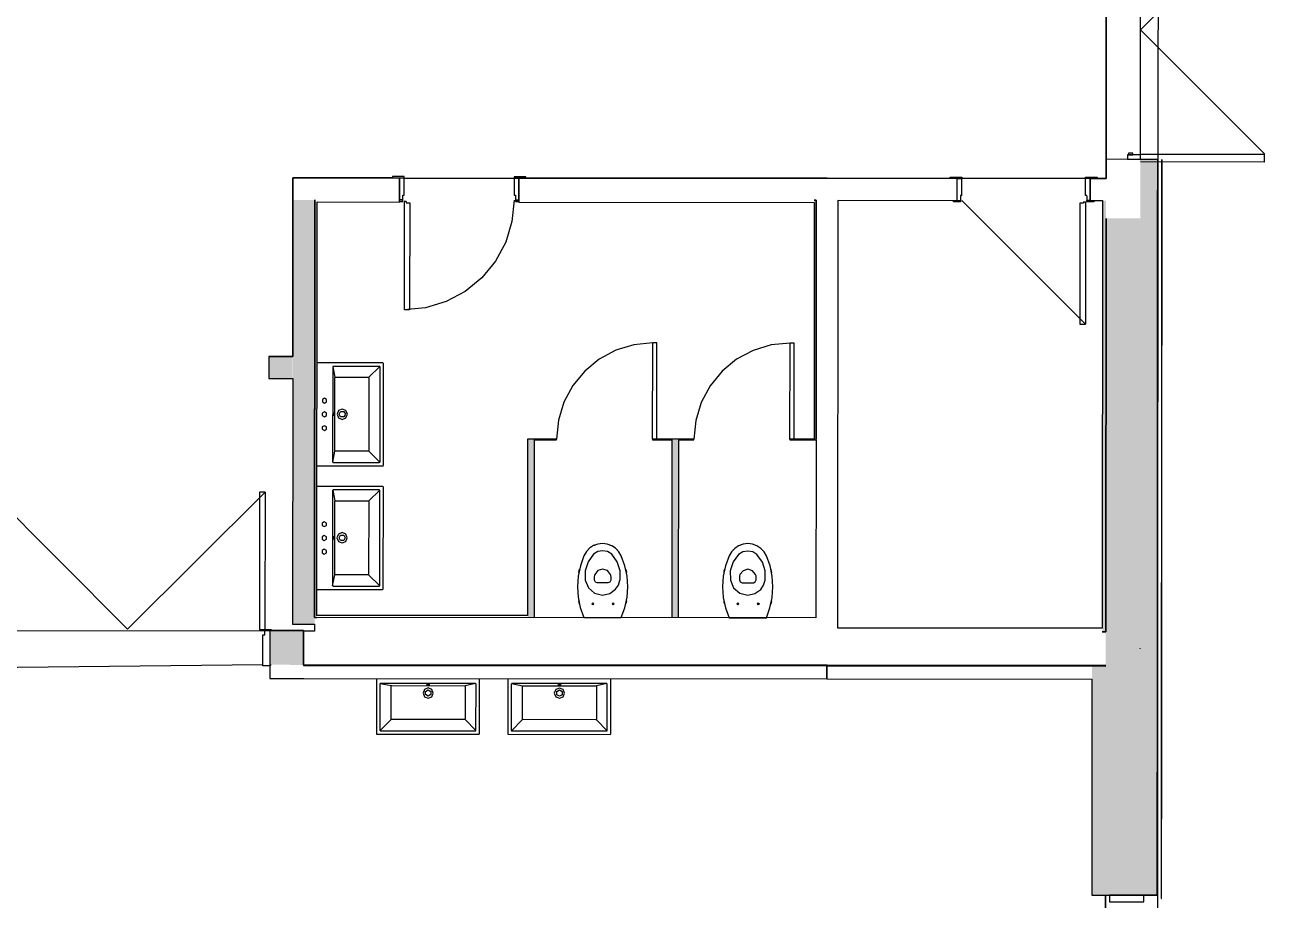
# Model space of a CAD drawing. Header units: metres. Extents: x 2.3 to 42.8, y 0.9 to 31.9.
# Drawn here: x 39.286 to 42.839, y 7.727 to 10.236 of the extents above; entities that cross this region are included whole.
import ezdxf

# ---------------------------------------------------------------- set-up
doc = ezdxf.new("R2010")
doc.units = ezdxf.units.M
for name, color, linetype in [('ARREDI', 9, 'Continuous'), ('PARETI_STRUTTURE', 7, 'Continuous'), ('PILASTRI_SETTI', 8, 'Continuous')]:
    doc.layers.add(name, color=color, linetype=linetype)

msp = doc.modelspace()

# ---------------------------------------------------------------- linework, layer by layer
at = {"layer": 'ARREDI'}
for points in [[(42.5455, 9.8498), (42.5452, 9.5427), (42.5456, 9.5427), (42.5459, 9.8498)], [(42.5452, 9.5427), (42.5449, 9.0899), (42.5453, 9.0899), (42.5456, 9.5427)], [(40.1447, 9.1657), (40.1388, 9.1623), (40.1388, 9.1554), (40.1447, 9.1519), (40.1507, 9.1554), (40.1507, 9.1623)], [(40.1959, 9.1348), (40.1854, 9.1304), (40.1811, 9.12), (40.1854, 9.1096), (40.1959, 9.1052), (40.2063, 9.1096), (40.2106, 9.12), (40.2063, 9.1304)], [(40.1447, 9.1126), (40.1507, 9.116), (40.1507, 9.1229), (40.1447, 9.1263), (40.1387, 9.1229), (40.1387, 9.116)], [(40.171, 9.1151), (40.1721, 9.12), (40.171, 9.1249), (40.1699, 9.12)], [(40.2049, 9.12), (40.2004, 9.1122), (40.1913, 9.1122), (40.1868, 9.12), (40.1913, 9.1278), (40.2004, 9.1278)], [(40.1447, 9.0732), (40.1506, 9.0766), (40.1506, 9.0835), (40.1447, 9.087), (40.1387, 9.0835), (40.1387, 9.0766)], [(42.5449, 9.0899), (42.5446, 8.6371), (42.545, 8.6371), (42.5453, 9.0899)], [(40.1445, 8.8114), (40.1385, 8.8079), (40.1385, 8.801), (40.1444, 8.7976), (40.1504, 8.801), (40.1504, 8.8079)], [(40.1956, 8.7804), (40.1852, 8.7761), (40.1808, 8.7657), (40.1852, 8.7552), (40.1956, 8.7509), (40.206, 8.7552), (40.2104, 8.7656), (40.2061, 8.7761)], [(40.1444, 8.7582), (40.1504, 8.7616), (40.1504, 8.7685), (40.1444, 8.772), (40.1385, 8.7686), (40.1385, 8.7616)], [(40.1707, 8.7607), (40.1719, 8.7657), (40.1707, 8.7706), (40.1696, 8.7657)], [(40.2047, 8.7656), (40.2001, 8.7578), (40.1911, 8.7578), (40.1866, 8.7656), (40.1911, 8.7735), (40.2001, 8.7735)], [(40.8889, 8.7142), (40.8785, 8.6856), (40.8722, 8.6558), (40.8701, 8.6255), (40.8722, 8.5952), (40.8784, 8.5654), (40.8887, 8.5368), (40.9957, 8.5367), (41.0061, 8.5653), (41.0124, 8.595), (41.0145, 8.6254), (41.0124, 8.6557), (41.0061, 8.6855), (40.9959, 8.7141), (40.989, 8.7258), (40.9797, 8.7356), (40.9685, 8.743), (40.9558, 8.7477), (40.9424, 8.7494), (40.929, 8.7477), (40.9163, 8.7431), (40.905, 8.7356), (40.8957, 8.7259)], [(41.3049, 8.7139), (41.2946, 8.6853), (41.2883, 8.6555), (41.2862, 8.6252), (41.2882, 8.5948), (41.2945, 8.5651), (41.3048, 8.5365), (41.4118, 8.5364), (41.4221, 8.565), (41.4284, 8.5947), (41.4305, 8.6251), (41.4285, 8.6554), (41.4222, 8.6852), (41.4119, 8.7138), (41.4051, 8.7255), (41.3958, 8.7353), (41.3845, 8.7427), (41.3718, 8.7474), (41.3584, 8.7491), (41.345, 8.7474), (41.3323, 8.7428), (41.3211, 8.7353), (41.3117, 8.7255)], [(40.1444, 8.7188), (40.1504, 8.7223), (40.1504, 8.7292), (40.1444, 8.7326), (40.1384, 8.7292), (40.1384, 8.7223)], [(42.5446, 8.6371), (42.5442, 8.1843), (42.5446, 8.1843), (42.5449, 8.6371)], [(40.9171, 8.5766), (40.9141, 8.5735), (40.911, 8.5766), (40.9141, 8.5796)], [(40.9755, 8.5765), (40.9725, 8.5735), (40.9694, 8.5765), (40.9725, 8.5796)], [(41.3332, 8.5763), (41.3301, 8.5732), (41.3271, 8.5763), (41.3301, 8.5793)], [(41.3916, 8.5762), (41.3886, 8.5732), (41.3855, 8.5762), (41.3886, 8.5793)], [(40.4569, 8.3205), (40.4526, 8.331), (40.4422, 8.3353), (40.4317, 8.331), (40.4274, 8.3206), (40.4317, 8.3101), (40.4421, 8.3058), (40.4526, 8.3101)], [(40.4421, 8.3115), (40.4343, 8.316), (40.4343, 8.3251), (40.4422, 8.3296), (40.45, 8.3251), (40.45, 8.316)], [(40.4372, 8.3454), (40.4422, 8.3443), (40.4471, 8.3454), (40.4422, 8.3466)], [(40.8333, 8.3203), (40.829, 8.3307), (40.8186, 8.335), (40.8081, 8.3307), (40.8038, 8.3203), (40.8081, 8.3098), (40.8186, 8.3055), (40.829, 8.3098)], [(40.8186, 8.3112), (40.8107, 8.3157), (40.8107, 8.3248), (40.8186, 8.3293), (40.8264, 8.3248), (40.8264, 8.3157)], [(40.8137, 8.3451), (40.8186, 8.344), (40.8235, 8.3451), (40.8186, 8.3463)], [(42.5442, 8.1843), (42.5439, 7.7315), (42.5443, 7.7315), (42.5446, 8.1843)]]:
    msp.add_lwpolyline(points, close=True, dxfattribs=at)
for points in [[(40.3121, 9.267), (40.1231, 9.2671)], [(40.1684, 9.2553), (40.1682, 8.9836)], [(40.1704, 9.2572), (40.169, 9.2567), (40.1684, 9.2553)], [(40.1686, 9.2562), (40.1747, 9.2259)], [(40.3023, 9.2571), (40.1704, 9.2572)], [(40.3037, 9.2566), (40.272, 9.2258)], [(40.3043, 9.2552), (40.3037, 9.2566), (40.3023, 9.2572)], [(40.3041, 8.9835), (40.3043, 9.2552)], [(40.3141, 9.265), (40.3135, 9.2664), (40.3121, 9.267)], [(40.3139, 8.9736), (40.3141, 9.265)], [(40.1745, 9.0158), (40.1747, 9.2239)], [(40.1747, 9.2239), (40.1753, 9.2253), (40.1767, 9.2259)], [(40.1767, 9.2259), (40.27, 9.2258)], [(40.27, 9.2258), (40.2714, 9.2252), (40.272, 9.2238)], [(40.272, 9.2238), (40.2718, 9.0158)], [(40.1684, 8.9827), (40.1745, 9.0139)], [(40.1765, 9.0139), (40.1751, 9.0144), (40.1745, 9.0158)], [(40.2699, 9.0138), (40.1765, 9.0139)], [(40.2718, 9.0158), (40.2713, 9.0144), (40.2699, 9.0138)], [(40.3035, 8.9821), (40.2718, 9.0138)], [(40.1229, 8.9718), (40.3119, 8.9717)], [(40.1682, 8.9836), (40.1688, 8.9822), (40.1702, 8.9816)], [(40.1702, 8.9816), (40.3021, 8.9815)], [(40.3021, 8.9815), (40.3035, 8.9821), (40.3041, 8.9835)], [(40.3119, 8.9717), (40.3133, 8.9723), (40.3139, 8.9737)], [(40.3119, 8.9126), (40.1229, 8.9128)], [(40.1681, 8.9009), (40.1679, 8.6292)], [(40.1701, 8.9029), (40.1687, 8.9023), (40.1681, 8.9009)], [(40.1684, 8.9018), (40.1744, 8.8715)], [(40.302, 8.9028), (40.1701, 8.9029)], [(40.3034, 8.9022), (40.2717, 8.8714)], [(40.304, 8.9008), (40.3034, 8.9022), (40.302, 8.9028)], [(40.3038, 8.6291), (40.304, 8.9008)], [(40.3138, 8.9107), (40.3133, 8.912), (40.3119, 8.9126)], [(40.3136, 8.6193), (40.3138, 8.9106)], [(40.1743, 8.6615), (40.1744, 8.8695)], [(40.1744, 8.8695), (40.175, 8.8709), (40.1764, 8.8715)], [(40.1764, 8.8715), (40.2698, 8.8714)], [(40.2698, 8.8714), (40.2712, 8.8709), (40.2717, 8.8695)], [(40.2717, 8.8695), (40.2716, 8.6614)], [(40.9191, 8.7441), (40.9204, 8.7449), (40.9226, 8.7454)], [(40.9621, 8.7454), (40.9644, 8.7449), (40.9656, 8.7441)], [(41.3352, 8.7438), (41.3365, 8.7446), (41.3387, 8.7451)], [(41.3782, 8.7451), (41.3804, 8.7446), (41.3817, 8.7438)], [(40.9161, 8.7184), (40.9005, 8.6966), (40.8924, 8.671), (40.8925, 8.6442)], [(40.9004, 8.7308), (40.9017, 8.7326), (40.9029, 8.7335)], [(40.9424, 8.7279), (40.9282, 8.7261), (40.9161, 8.7184)], [(40.9686, 8.7184), (40.9566, 8.7261), (40.9424, 8.7279)], [(40.9922, 8.6441), (40.9923, 8.6709), (40.9841, 8.6965), (40.9686, 8.7184)], [(40.9818, 8.7334), (40.9831, 8.7326), (40.9844, 8.7307)], [(41.3322, 8.7181), (41.3166, 8.6963), (41.3084, 8.6707), (41.3085, 8.6439)], [(41.3164, 8.7305), (41.3177, 8.7323), (41.319, 8.7331)], [(41.3584, 8.7276), (41.3442, 8.7258), (41.3322, 8.7181)], [(41.3846, 8.718), (41.3726, 8.7258), (41.3584, 8.7275)], [(41.4082, 8.6438), (41.4083, 8.6706), (41.4002, 8.6962), (41.3846, 8.7181)], [(41.3979, 8.7331), (41.3991, 8.7322), (41.4004, 8.7304)], [(40.8743, 8.6658), (40.8749, 8.6708), (40.8764, 8.6757)], [(40.9649, 8.6608), (40.9559, 8.6717), (40.9423, 8.6759), (40.9287, 8.6717), (40.9197, 8.6608)], [(41.0082, 8.6756), (41.0098, 8.6707), (41.0103, 8.6657)], [(41.2904, 8.6655), (41.2909, 8.6705), (41.2925, 8.6754)], [(41.381, 8.6604), (41.372, 8.6714), (41.3584, 8.6755), (41.3448, 8.6714), (41.3358, 8.6605)], [(41.4243, 8.6753), (41.4259, 8.6704), (41.4264, 8.6654)], [(40.1682, 8.6284), (40.1743, 8.6595)], [(40.1762, 8.6595), (40.1749, 8.6601), (40.1743, 8.6615)], [(40.2696, 8.6594), (40.1762, 8.6595)], [(40.2716, 8.6614), (40.271, 8.66), (40.2696, 8.6594)], [(40.3032, 8.6277), (40.2716, 8.6594)], [(40.8924, 8.6442), (40.9015, 8.6224), (40.9194, 8.6071), (40.9423, 8.6016)], [(40.9197, 8.6608), (40.9186, 8.6571), (40.9182, 8.6533)], [(40.9182, 8.6533), (40.9182, 8.6452)], [(40.9182, 8.6452), (40.9205, 8.6396), (40.9261, 8.6373)], [(40.9261, 8.6373), (40.9585, 8.6373)], [(40.9585, 8.6373), (40.9641, 8.6396), (40.9664, 8.6451)], [(40.9664, 8.6532), (40.966, 8.6571), (40.9649, 8.6608)], [(40.9664, 8.6451), (40.9664, 8.6532)], [(40.9795, 8.618), (40.9878, 8.6301), (40.9921, 8.6441)], [(41.3085, 8.6439), (41.3175, 8.6221), (41.3354, 8.6068), (41.3583, 8.6013)], [(41.3358, 8.6605), (41.3347, 8.6568), (41.3343, 8.6529)], [(41.3343, 8.6529), (41.3343, 8.6449)], [(41.3343, 8.6449), (41.3366, 8.6393), (41.3422, 8.637)], [(41.3422, 8.637), (41.3746, 8.637)], [(41.3746, 8.637), (41.3801, 8.6393), (41.3824, 8.6448)], [(41.3825, 8.6529), (41.3821, 8.6568), (41.381, 8.6604)], [(41.3824, 8.6448), (41.3824, 8.6529)], [(41.3956, 8.6177), (41.4038, 8.6298), (41.4082, 8.6438)], [(40.1227, 8.6175), (40.3117, 8.6173)], [(40.1679, 8.6292), (40.1685, 8.6278), (40.1699, 8.6273)], [(40.1699, 8.6273), (40.3018, 8.6272)], [(40.3018, 8.6272), (40.3032, 8.6277), (40.3038, 8.6291)], [(40.3117, 8.6173), (40.313, 8.6179), (40.3136, 8.6193)], [(40.9423, 8.6016), (40.9626, 8.6059), (40.9795, 8.618)], [(41.3583, 8.6013), (41.3787, 8.6056), (41.3956, 8.6177)], [(40.8763, 8.5753), (40.8748, 8.5802), (40.8743, 8.5852)], [(41.0103, 8.5851), (41.0097, 8.5801), (41.0082, 8.5752)], [(41.2924, 8.575), (41.2908, 8.5799), (41.2903, 8.5849)], [(41.4263, 8.5848), (41.4258, 8.5798), (41.4242, 8.5749)], [(40.294, 8.3619), (40.2938, 8.2045)], [(40.5891, 8.2043), (40.5892, 8.3617)], [(40.6704, 8.3616), (40.6703, 8.2042)], [(40.9656, 8.204), (40.9657, 8.3614)], [(40.3038, 8.3462), (40.3037, 8.2143)], [(40.3058, 8.3482), (40.3044, 8.3476), (40.3038, 8.3462)], [(40.3049, 8.348), (40.336, 8.3419)], [(40.5774, 8.348), (40.3058, 8.3482)], [(40.3359, 8.2466), (40.336, 8.3399)], [(40.336, 8.3399), (40.3366, 8.3413), (40.338, 8.3419)], [(40.338, 8.3419), (40.5461, 8.3417)], [(40.5461, 8.3417), (40.5474, 8.3411), (40.548, 8.3398)], [(40.5783, 8.3478), (40.548, 8.3417)], [(40.548, 8.3398), (40.548, 8.2464)], [(40.5794, 8.346), (40.5788, 8.3474), (40.5774, 8.348)], [(40.5793, 8.2141), (40.5794, 8.346)], [(40.6802, 8.346), (40.6801, 8.2141)], [(40.6822, 8.3479), (40.6808, 8.3474), (40.6802, 8.346)], [(40.6813, 8.3477), (40.7124, 8.3416)], [(40.9539, 8.3477), (40.6822, 8.3479)], [(40.7124, 8.3396), (40.713, 8.341), (40.7144, 8.3416)], [(40.7124, 8.2463), (40.7124, 8.3396)], [(40.7144, 8.3416), (40.9225, 8.3414)], [(40.9225, 8.3414), (40.9239, 8.3409), (40.9245, 8.3395)], [(40.9548, 8.3475), (40.9244, 8.3414)], [(40.9244, 8.3395), (40.9244, 8.2461)], [(40.9558, 8.3458), (40.9553, 8.3471), (40.9538, 8.3477)], [(40.9557, 8.2139), (40.9558, 8.3458)], [(40.3043, 8.213), (40.3359, 8.2446)], [(40.3379, 8.2446), (40.3365, 8.2452), (40.3359, 8.2466)], [(40.546, 8.2444), (40.3379, 8.2446)], [(40.548, 8.2464), (40.5474, 8.245), (40.546, 8.2444)], [(40.5787, 8.2128), (40.548, 8.2444)], [(40.6807, 8.2127), (40.7124, 8.2443)], [(40.7143, 8.2443), (40.7129, 8.2449), (40.7124, 8.2463)], [(40.9224, 8.2441), (40.7143, 8.2443)], [(40.9244, 8.2461), (40.9238, 8.2447), (40.9224, 8.2441)], [(40.9552, 8.2125), (40.9244, 8.2442)], [(40.3037, 8.2143), (40.3043, 8.213), (40.3057, 8.2124)], [(40.3057, 8.2124), (40.5773, 8.2122)], [(40.5773, 8.2122), (40.5787, 8.2127), (40.5793, 8.2141)], [(40.6801, 8.2141), (40.6807, 8.2127), (40.6821, 8.2121)], [(40.6821, 8.2121), (40.9538, 8.2119)], [(40.9538, 8.2119), (40.9551, 8.2125), (40.9557, 8.2139)], [(40.2938, 8.2045), (40.2944, 8.2031), (40.2958, 8.2025)], [(40.2958, 8.2025), (40.5872, 8.2023)], [(40.5872, 8.2023), (40.5886, 8.2029), (40.5891, 8.2043)], [(40.6703, 8.2042), (40.6708, 8.2028), (40.6722, 8.2023)], [(40.6722, 8.2023), (40.9636, 8.202)], [(40.9636, 8.202), (40.965, 8.2026), (40.9656, 8.204)]]:
    msp.add_lwpolyline(points, dxfattribs=at)
at = {"layer": 'PARETI_STRUTTURE'}
for points in [[(42.5373, 13.6061), (42.5372, 13.5557), (42.5369, 13.1745), (42.5366, 12.7021), (42.535, 10.594), (42.5344, 9.8506), (42.5334, 8.4584)], [(42.36, 9.7956), (42.3856, 9.7956), (42.3863, 10.7718), (39.8322, 10.7737)], [(42.3862, 10.5941), (42.3856, 9.8507), (42.3856, 9.7956)], [(42.8389, 10.5714), (42.839, 10.6012), (42.4846, 10.6015), (42.839, 10.6012), (42.839, 10.5764), (42.4843, 10.2223), (42.8384, 9.8677), (42.8384, 9.8429), (42.484, 9.8432)], [(42.4841, 9.8632), (42.4846, 10.5814)], [(42.484, 9.8506), (42.3856, 9.8507)], [(42.5335, 9.6766), (42.5337, 9.8506), (42.484, 9.8506)], [(42.8384, 9.8642), (42.4841, 9.8644)], [(39.9854, 9.2856), (40.0543, 9.2855), (40.0546, 9.7974), (40.3401, 9.7972)], [(40.3401, 9.7972), (40.0546, 9.7974), (40.0542, 9.2855), (39.9854, 9.2855)], [(40.3597, 9.7341), (40.3598, 9.7971), (40.0546, 9.7974), (40.0546, 9.7344)], [(40.3736, 9.7971), (42.3265, 9.7957)], [(42.3265, 9.7957), (40.3736, 9.7971)], [(41.5863, 9.7962), (40.7023, 9.7969), (40.7023, 9.7339)], [(41.6177, 9.7332), (41.9583, 9.733), (41.9584, 9.796), (41.5863, 9.7962)], [(41.9387, 9.7999), (41.9722, 9.7999)], [(41.9387, 9.796), (41.9387, 9.7999)], [(41.9721, 9.7467), (41.9721, 9.7959), (41.9387, 9.796)], [(41.9583, 9.7329), (41.9584, 9.7959)], [(41.9584, 9.7959), (41.9721, 9.7959)], [(41.9721, 9.7999), (41.9721, 9.7959)], [(42.3265, 9.7996), (42.36, 9.7996)], [(42.3403, 9.7957), (42.3265, 9.7957), (42.3265, 9.7996)], [(42.36, 9.7956), (42.3265, 9.7957)], [(42.3265, 9.7465), (42.3265, 9.7957)], [(42.3403, 9.7957), (42.3402, 9.7327)], [(42.3402, 9.7327), (42.3403, 9.7957), (42.3856, 9.7956), (42.36, 9.7956)], [(42.36, 9.7996), (42.36, 9.7957)], [(41.9682, 9.7467), (41.9682, 9.7329)], [(41.9721, 9.7467), (41.9682, 9.7467)], [(42.3304, 9.7465), (42.3265, 9.7465)], [(42.3304, 9.7464), (42.3304, 9.7327), (42.3501, 9.7327)], [(40.0546, 9.7344), (40.0543, 9.2855)], [(40.1167, 8.5374), (40.1176, 9.7343)], [(40.1176, 9.7284), (40.1167, 8.5374), (40.1226, 8.5374)], [(40.1176, 9.7343), (40.1176, 9.7284)], [(40.1226, 8.5433), (40.1235, 9.7284)], [(40.1235, 9.7284), (40.3597, 9.7282), (40.3597, 9.7342)], [(40.3696, 9.7341), (40.3597, 9.7342)], [(40.3597, 9.7302), (40.3696, 9.7302), (40.3696, 9.7341)], [(40.6885, 9.7339), (40.6824, 9.6725), (40.6644, 9.6134), (40.6353, 9.5589), (40.5961, 9.5112), (40.5483, 9.4721), (40.4938, 9.443), (40.4347, 9.4251), (40.3733, 9.4191)], [(40.3794, 9.7302), (40.3735, 9.7302), (40.3733, 9.4191)], [(40.3794, 9.7302), (40.3794, 9.7262)], [(40.3794, 9.7263), (40.3893, 9.7262)], [(40.3893, 9.7262), (40.389, 9.4191)], [(40.7023, 9.7339), (40.6924, 9.7339), (40.6924, 9.73), (40.7023, 9.73)], [(40.7023, 9.7339), (40.7023, 9.728), (41.5488, 9.7273)], [(41.5488, 9.7273), (41.5483, 9.0481)], [(41.5488, 9.7333), (41.5547, 9.7333)], [(41.5542, 9.0481), (41.5547, 9.7332), (41.5488, 9.7333)], [(41.5547, 9.7333), (41.5542, 9.0481)], [(41.6168, 8.5067), (41.6177, 9.7332)], [(41.9485, 9.729), (41.9485, 9.733)], [(41.9485, 9.733), (41.9682, 9.7329)], [(41.9682, 9.729), (41.9485, 9.729)], [(41.9583, 9.733), (41.9682, 9.7329), (41.9682, 9.729)], [(42.3206, 9.7287), (42.3206, 9.7248), (42.3107, 9.7248), (42.3104, 9.3783), (42.3262, 9.3783), (41.9721, 9.7329)], [(42.3206, 9.7287), (42.3265, 9.7287), (42.3262, 9.3783)], [(42.3304, 9.7287), (42.3304, 9.7327)], [(42.3402, 9.7327), (42.3304, 9.7327)], [(42.3501, 9.7287), (42.3304, 9.7287)], [(42.3402, 9.7327), (42.3757, 9.7326)], [(42.3501, 9.7327), (42.3501, 9.7287)], [(42.3757, 9.7326), (42.3748, 8.5061)], [(42.3748, 8.4963), (42.3846, 8.4963), (42.3855, 9.6814)], [(42.3855, 9.6814), (42.3846, 8.4963)], [(42.5326, 8.4481), (42.5335, 9.6766)], [(40.389, 9.4191), (40.3733, 9.4191)], [(41.0859, 9.3241), (41.0321, 9.3188), (40.9804, 9.3032), (40.9327, 9.2778), (40.8909, 9.2435), (40.8566, 9.2018), (40.8311, 9.1541), (40.8154, 9.1024), (40.8101, 9.0487)], [(41.0857, 9.0485), (41.0859, 9.3241)], [(41.0977, 9.3241), (41.0859, 9.3241)], [(41.0975, 9.0485), (41.0977, 9.3241)], [(41.4796, 9.3238), (41.4258, 9.3185), (41.3741, 9.3029), (41.3265, 9.2775), (41.2847, 9.2432), (41.2504, 9.2015), (41.2249, 9.1538), (41.2091, 9.1022), (41.2038, 9.0484)], [(41.4794, 9.0482), (41.4796, 9.3238)], [(41.4914, 9.3238), (41.4796, 9.3238)], [(41.4912, 9.0482), (41.4914, 9.3238)], [(40.0543, 9.2855), (39.9854, 9.2856), (39.9854, 9.2226), (40.0542, 9.2225)], [(40.0542, 9.2225), (40.0537, 8.5178), (40.1167, 8.5178)], [(40.7274, 9.0468), (40.727, 8.5428)], [(40.8101, 9.0487), (40.7274, 9.0487), (40.7274, 9.0468)], [(40.7467, 8.5369), (40.747, 9.0468)], [(40.7471, 9.0468), (40.8101, 9.0467), (40.8101, 9.0487)], [(41.2038, 9.0484), (41.0857, 9.0485), (41.0857, 9.0465), (41.1408, 9.0465)], [(41.1408, 9.0465), (41.1404, 8.5366)], [(41.1601, 8.5366), (41.1605, 9.0464)], [(41.1605, 9.0464), (41.2038, 9.0464), (41.2038, 9.0484)], [(41.5483, 9.0481), (41.4794, 9.0482), (41.4794, 9.0462), (41.5542, 9.0462)], [(41.5542, 9.0462), (41.5538, 8.5363)], [(39.1927, 8.4879), (39.1868, 8.4879), (39.1868, 8.5036), (39.2026, 8.5036), (39.2028, 8.8974), (39.1871, 8.8974), (39.5805, 8.5034), (39.9746, 8.8968), (39.9588, 8.8968), (39.9585, 8.5031), (39.9743, 8.5031), (39.992, 8.5031), (39.992, 8.4999)], [(39.9746, 8.8968), (39.9743, 8.5031)], [(41.5538, 8.5363), (40.1167, 8.5373)], [(40.727, 8.5428), (40.1226, 8.5433)], [(36.7183, 8.5007), (40.1167, 8.4993)], [(39.9743, 8.4873), (39.9743, 8.5031)], [(40.0852, 8.4998), (39.9881, 8.4999), (39.988, 8.4015)], [(39.9881, 8.4999), (39.988, 8.4015)], [(39.992, 8.4999), (39.9881, 8.4999)], [(40.0851, 8.4014), (40.0852, 8.4998)], [(40.1167, 8.498), (40.0852, 8.498), (40.0851, 8.3996), (41.5852, 8.3984)], [(40.1167, 8.5178), (40.1167, 8.498)], [(42.3748, 8.5061), (41.6168, 8.5067)], [(42.3846, 8.4963), (42.3748, 8.4963)], [(39.9683, 8.3983), (39.9684, 8.4873)], [(39.9684, 8.4873), (39.9743, 8.4873)], [(42.5334, 8.4584), (42.5329, 7.7414), (42.5325, 7.2689), (42.5318, 6.383), (42.5315, 5.9105), (42.5308, 5.0246), (42.5305, 4.5521), (42.5297, 3.5272)], [(42.4825, 7.7414), (42.5321, 7.7414), (42.5326, 8.4481)], [(42.483, 8.4482), (42.483, 8.447)], [(42.483, 8.447), (42.483, 8.4482)], [(39.9683, 8.4016), (34.1656, 8.3385)], [(39.988, 8.3983), (39.9683, 8.3983)], [(39.988, 8.4015), (39.9919, 8.4015)], [(39.988, 8.4015), (39.988, 8.3621)], [(40.0855, 8.4014), (40.0851, 8.4014)], [(40.0855, 8.362), (41.586, 8.361), (41.586, 8.4003), (40.0855, 8.4014)], [(42.3452, 8.3998), (41.5852, 8.4003)], [(41.5852, 8.3609), (41.5852, 8.3984), (42.3845, 8.3978)], [(42.3845, 8.3997), (42.3452, 8.3998)], [(39.988, 8.3621), (40.0855, 8.362)], [(41.5852, 8.3609), (42.3451, 8.3604)], [(42.3451, 8.3604), (42.3447, 7.7415), (42.384, 7.7415)], [(42.384, 7.7415), (42.3837, 7.269), (42.3443, 7.269)], [(42.3837, 7.269), (42.384, 7.7415)], [(42.384, 7.7415), (42.4825, 7.7414)]]:
    msp.add_lwpolyline(points, dxfattribs=at)
for points in [[(42.484, 9.8506), (42.4841, 9.8632), (42.447, 9.8633), (42.447, 9.8507)], [(42.4622, 9.8633), (42.4622, 9.868), (42.4496, 9.868), (42.4496, 9.8633)], [(42.484, 9.8507), (42.5344, 9.8506)], [(40.3401, 9.7972), (40.3736, 9.7971), (40.3736, 9.8011), (40.3401, 9.8011)], [(40.3736, 9.7971), (40.3598, 9.7971), (40.3597, 9.7341), (40.3696, 9.7341), (40.3696, 9.7479), (40.3735, 9.7479)], [(40.7023, 9.7969), (40.6886, 9.7969), (40.6885, 9.7477), (40.6925, 9.7477), (40.6924, 9.7339), (40.7023, 9.7339)], [(40.6886, 9.7969), (40.722, 9.7969), (40.722, 9.8008), (40.6886, 9.8008)], [(42.4943, 7.7217), (42.4943, 7.7414), (42.3958, 7.7415), (42.3958, 7.7218)], [(42.5329, 7.7414), (42.4943, 7.7414)]]:
    msp.add_lwpolyline(points, close=True, dxfattribs=at)
at = {"layer": 'PILASTRI_SETTI'}
for points in [[(42.5335, 9.6766), (42.5337, 9.8506), (42.4839, 9.6766), (42.484, 9.8506)], [(40.1167, 8.5178), (40.1176, 9.7343), (40.0537, 8.5178), (40.0546, 9.7344)], [(40.1226, 8.5373), (40.1235, 9.7284), (40.1167, 8.5373), (40.1176, 9.7284)], [(41.5542, 9.0481), (41.5547, 9.7332), (41.5483, 9.0481), (41.5488, 9.7333)], [(42.3846, 8.4963), (42.3855, 9.7326), (42.3748, 8.4963), (42.3757, 9.7326)], [(42.483, 8.447), (42.4839, 9.6814), (42.3846, 8.4471), (42.3855, 9.6814)], [(42.5326, 8.4481), (42.5335, 9.6766), (42.483, 8.4482), (42.4839, 9.6766)], [(40.0542, 9.2225), (40.0542, 9.2855), (39.9854, 9.2226), (39.9854, 9.2856)], [(40.7467, 8.5369), (40.747, 9.0468), (40.727, 8.5369), (40.7274, 9.0468)], [(41.1601, 8.5366), (41.1605, 9.0464), (41.1404, 8.5366), (41.1408, 9.0465)], [(40.0851, 8.4014), (40.0852, 8.4998), (39.988, 8.4015), (39.9881, 8.4999)], [(42.4825, 7.7414), (42.483, 8.447), (42.384, 7.7415), (42.3846, 8.4471)], [(42.5321, 7.7414), (42.5326, 8.4481), (42.4825, 7.7414), (42.483, 8.4482)], [(42.384, 7.7415), (42.3845, 8.3997), (42.3447, 7.7415), (42.3451, 8.3998)]]:
    msp.add_solid(points, dxfattribs=at)

doc.saveas('drawing.dxf')
